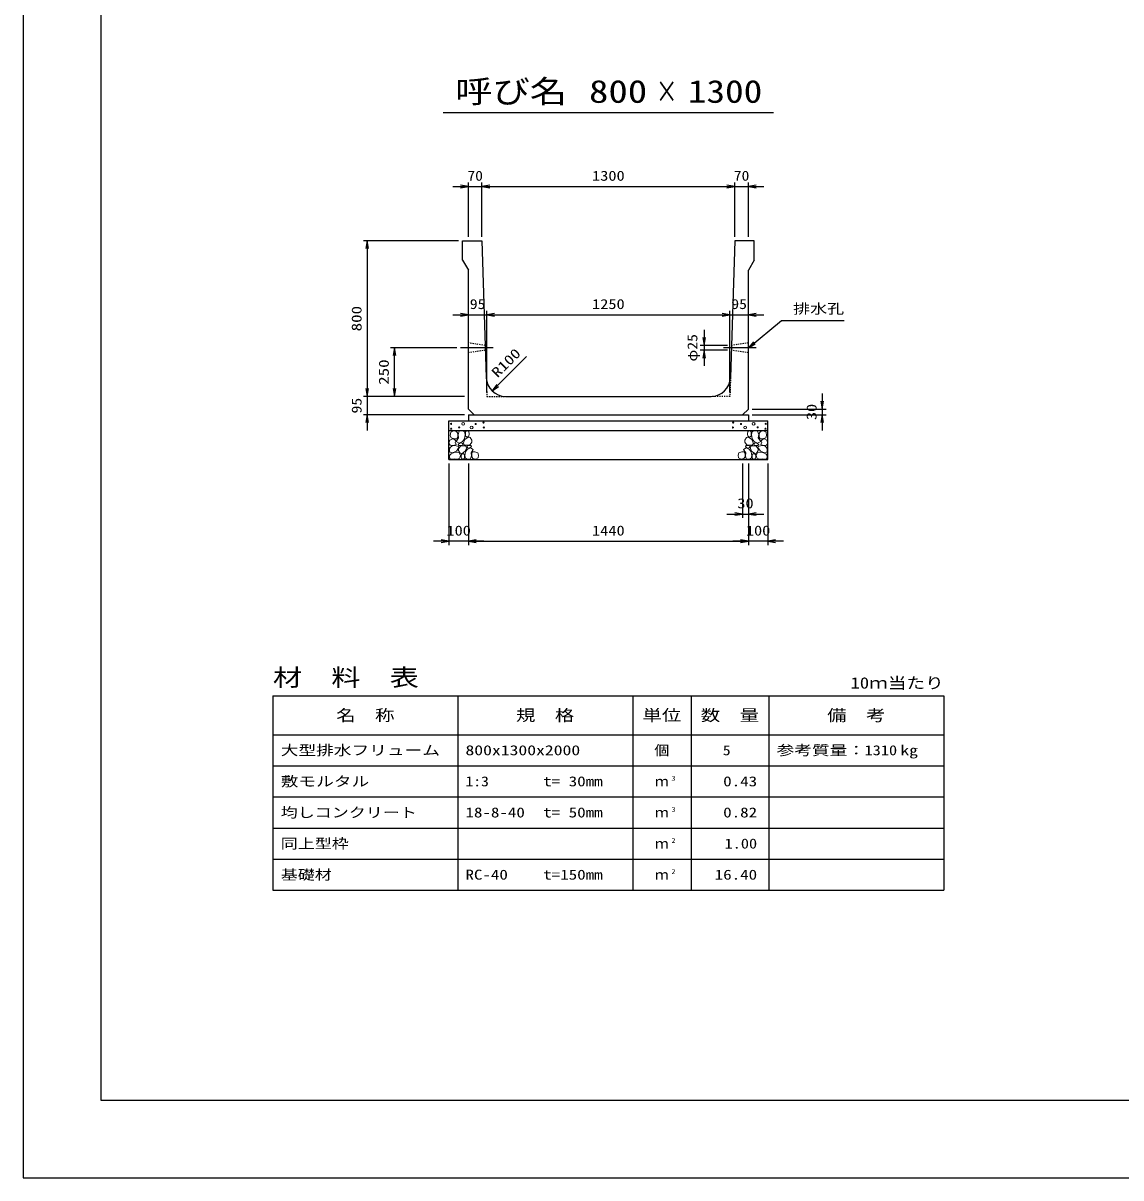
# Model space of a CAD drawing. Units: millimetres at full size. Extents: x 0 to 16820, y 0 to 11880.
# Drawn here: x 0 to 5646, y 0 to 5940 of the extents above; entities that cross this region are included whole.
import ezdxf
from ezdxf.enums import TextEntityAlignment as Align

# ---------------------------------------------------------------- set-up
doc = ezdxf.new("R2010")
doc.units = ezdxf.units.MM
doc.linetypes.add('CHAIN', pattern=[18.5, 12, -1.5, 3.5, -1.5])
doc.linetypes.add('DASHED_SPACED', pattern=[12, 6, -6])
for name, color, linetype, lineweight in [('0_2', 7, 'Continuous', 25), ('D-BMK', 2, 'CHAIN', 25), ('D-DCR-HCHn', 4, 'Continuous', 9), ('D-MTR-FRAM', 7, 'Continuous', 25), ('D-MTR-LINE', 7, 'Continuous', 25), ('D-STR-DIM', 7, 'Continuous', 25), ('D-STR-STRn', 1, 'Continuous', 25), ('D-TTL', 2, 'Continuous', 25), ('D-TTL-TXT', 7, 'Continuous', 25)]:
    doc.layers.add(name, color=color, linetype=linetype, lineweight=lineweight)
doc.layers.add('D-MTR', color=7, linetype='Continuous')
doc.layers.add('D-MTR-TXT', color=7, linetype='Continuous')
doc.styles.add('ＭＳ ゴシック', font='')
doc.styles.get('ＭＳ ゴシック').set_extended_font_data('MS Gothic')

# ---------------------------------------------------------------- blocks, each defined once
blk = doc.blocks.new('open_arrow')
at = {"color": 0, "linetype": 'Continuous', "lineweight": -2}
blk.add_lwpolyline([(7.5, 1.25), (0, 0), (7.5, -1.25)], dxfattribs=at)

msp = doc.modelspace()

# ---------------------------------------------------------------- linework, layer by layer
at = {"layer": '0_2'}
msp.add_lwpolyline([(3730, 4269.775), (3900, 4409.775), (3940, 4409.775), (4222.944, 4409.775)], dxfattribs=at)
at = {"layer": 'D-BMK'}
for p, q in [((2417.188, 4269.775), (2250, 4269.775)), ((3770, 4269.775), (3602.812, 4269.775))]:
    msp.add_line(p, q, dxfattribs=at)
at = {"layer": 'D-DCR-HCHn'}
for points in [[(2195.46, 3795.131), (2190.26, 3779.529), (2197.194, 3769.127), (2214.53, 3767.393), (2226.366, 3772.475), (2221.464, 3784.729), (2224.932, 3791.664), (2217.997, 3798.598), (2207.596, 3802.065)], [(2228.399, 3838.471), (2212.796, 3841.938), (2198.928, 3835.003), (2197.194, 3819.401), (2200.661, 3807.266), (2217.997, 3802.065), (2230.132, 3802.065), (2235.333, 3810.733), (2235.333, 3829.803)], [(2242.267, 3840.204), (2237.067, 3824.602), (2238.8, 3807.266), (2226.665, 3788.196), (2242.267, 3779.529), (2259.603, 3788.196), (2270.005, 3802.065), (2273.472, 3824.602), (2270.005, 3836.737), (2259.603, 3841.938)], [(2271.739, 3798.598), (2263.071, 3777.795), (2270.005, 3769.127), (2290.808, 3769.127), (2299.476, 3772.594), (2308.144, 3784.729), (2308.144, 3795.131), (2299.476, 3809), (2289.074, 3810.733)], [(2275.206, 3836.737), (2275.206, 3815.934), (2283.874, 3810.733), (2292.542, 3815.934), (2294.275, 3828.069), (2292.542, 3838.471), (2280.407, 3841.938)], [(3748.261, 3798.598), (3756.929, 3777.795), (3749.995, 3769.127), (3729.192, 3769.127), (3720.524, 3772.594), (3711.856, 3784.729), (3711.856, 3795.131), (3720.524, 3809), (3730.926, 3810.733)], [(3744.794, 3836.737), (3744.794, 3815.934), (3736.126, 3810.733), (3727.458, 3815.934), (3725.725, 3828.069), (3727.458, 3838.471), (3739.593, 3841.938)], [(3777.733, 3840.204), (3782.933, 3824.602), (3781.2, 3807.266), (3793.335, 3788.196), (3777.733, 3779.529), (3760.397, 3788.196), (3749.995, 3802.065), (3746.528, 3824.602), (3749.995, 3836.737), (3760.397, 3841.938)], [(3791.601, 3838.471), (3807.204, 3841.938), (3821.072, 3835.003), (3822.806, 3819.401), (3819.339, 3807.266), (3802.003, 3802.065), (3789.868, 3802.065), (3784.667, 3810.733), (3784.667, 3829.803)], [(3824.54, 3795.131), (3829.74, 3779.529), (3822.806, 3769.127), (3805.47, 3767.393), (3793.634, 3772.475), (3798.536, 3784.729), (3795.068, 3791.664), (3802.003, 3798.598), (3812.404, 3802.065)], [(2228.366, 3737.532), (2241.208, 3756.794), (2239.603, 3761.609), (2221.946, 3766.425), (2205.894, 3764.82), (2194.658, 3755.189), (2193.052, 3743.952), (2194.658, 3732.716), (2207.499, 3729.506)], [(2245.735, 3779.529), (2237.067, 3772.594), (2240.534, 3767.393), (2252.669, 3767.393), (2257.87, 3769.127), (2261.337, 3776.061), (2256.136, 3781.262)], [(2273.311, 3737.532), (2281.337, 3756.794), (2274.916, 3764.82), (2255.654, 3764.82), (2247.628, 3761.609), (2239.603, 3750.373), (2239.603, 3740.742), (2247.628, 3727.901), (2257.259, 3726.295)], [(2300.599, 3699.007), (2305.415, 3713.454), (2303.81, 3729.506), (2315.046, 3747.163), (2300.599, 3755.189), (2284.548, 3747.163), (2274.916, 3734.321), (2271.706, 3713.454), (2274.916, 3702.218), (2284.548, 3697.402)], [(2297.389, 3755.189), (2305.415, 3761.609), (2302.204, 3766.425), (2290.968, 3766.425), (2286.153, 3764.82), (2282.942, 3758.399), (2287.758, 3753.583)], [(3719.401, 3699.007), (3714.585, 3713.454), (3716.19, 3729.506), (3704.954, 3747.163), (3719.401, 3755.189), (3735.452, 3747.163), (3745.084, 3734.321), (3748.294, 3713.454), (3745.084, 3702.218), (3735.452, 3697.402)], [(3722.611, 3755.189), (3714.585, 3761.609), (3717.796, 3766.425), (3729.032, 3766.425), (3733.847, 3764.82), (3737.058, 3758.399), (3732.242, 3753.583)], [(3746.689, 3737.532), (3738.663, 3756.794), (3745.084, 3764.82), (3764.346, 3764.82), (3772.372, 3761.609), (3780.397, 3750.373), (3780.397, 3740.742), (3772.372, 3727.901), (3762.741, 3726.295)], [(3774.265, 3779.529), (3782.933, 3772.594), (3779.466, 3767.393), (3767.331, 3767.393), (3762.13, 3769.127), (3758.663, 3776.061), (3763.864, 3781.262)], [(3791.634, 3737.532), (3778.792, 3756.794), (3780.397, 3761.609), (3798.054, 3766.425), (3814.106, 3764.82), (3825.342, 3755.189), (3826.948, 3743.952), (3825.342, 3732.716), (3812.501, 3729.506)], [(2234.787, 3697.402), (2246.023, 3702.218), (2249.234, 3718.27), (2242.813, 3729.506), (2231.577, 3732.716), (2217.13, 3731.111), (2201.078, 3724.69), (2193.052, 3715.059), (2193.052, 3703.823), (2197.868, 3697.402), (2217.13, 3699.007)], [(2270.101, 3702.218), (2270.101, 3721.48), (2262.075, 3726.295), (2254.049, 3721.48), (2252.444, 3710.244), (2254.049, 3700.613), (2265.285, 3697.402)], [(2313.441, 3700.613), (2327.887, 3697.402), (2340.729, 3703.823), (2342.334, 3718.27), (2339.124, 3729.506), (2323.072, 3734.321), (2311.836, 3734.321), (2307.02, 3726.295), (2307.02, 3708.638)], [(3706.559, 3700.613), (3692.113, 3697.402), (3679.271, 3703.823), (3677.666, 3718.27), (3680.876, 3729.506), (3696.928, 3734.321), (3708.164, 3734.321), (3712.98, 3726.295), (3712.98, 3708.638)], [(3749.899, 3702.218), (3749.899, 3721.48), (3757.925, 3726.295), (3765.951, 3721.48), (3767.556, 3710.244), (3765.951, 3700.613), (3754.715, 3697.402)], [(3785.213, 3697.402), (3773.977, 3702.218), (3770.766, 3718.27), (3777.187, 3729.506), (3788.423, 3732.716), (3802.87, 3731.111), (3818.922, 3724.69), (3826.948, 3715.059), (3826.948, 3703.823), (3822.132, 3697.402), (3802.87, 3699.007)]]:
    msp.add_lwpolyline(points, close=True, dxfattribs=at)
for centre, radius in [((2200.727, 3878.73), 3), ((2242.292, 3860.527), 3), ((2263.336, 3878.73), 7.5), ((2306.664, 3859.736), 7.5), ((2327.708, 3877.939), 3), ((2368.131, 3884.781), 3), ((2369.273, 3859.736), 3), ((3650.727, 3859.736), 3), ((3651.869, 3884.781), 3), ((3692.292, 3877.939), 3), ((3713.336, 3859.736), 7.5), ((3756.664, 3878.73), 7.5), ((3777.708, 3860.527), 3), ((3819.273, 3878.73), 3), ((2201.869, 3853.685), 3), ((3818.131, 3853.685), 3)]:
    msp.add_circle(centre, radius, dxfattribs=at)
at = {"layer": 'D-MTR-FRAM'}
for p, q in [((1285, 2479.775), (4735, 2479.775)), ((1285, 2479.775), (1285, 1479.775)), ((4735, 2479.775), (4735, 1479.775)), ((1285, 1479.775), (4735, 1479.775))]:
    msp.add_line(p, q, dxfattribs=at)
at = {"layer": 'D-MTR-LINE'}
for p, q in [((2235, 2479.775), (2235, 1479.775)), ((3135, 2479.775), (3135, 1479.775)), ((3435, 2479.775), (3435, 1479.775)), ((3835, 2479.775), (3835, 1479.775)), ((1285, 2279.775), (4735, 2279.775)), ((1285, 2119.775), (4735, 2119.775)), ((1285, 1959.775), (4735, 1959.775)), ((1285, 1799.775), (4735, 1799.775)), ((1285, 1639.775), (4735, 1639.775))]:
    msp.add_line(p, q, dxfattribs=at)
at = {"layer": 'D-STR-DIM'}
for p, q in [((2290, 4839.775), (2290, 5119.775)), ((2360, 4839.775), (2360, 5119.775)), ((2360, 4839.775), (2360, 5119.775)), ((3660, 4839.775), (3660, 5119.775)), ((3660, 4839.775), (3660, 5119.775)), ((3730, 4839.775), (3730, 5119.775)), ((2210, 5099.775), (2440, 5099.775)), ((2360, 5099.775), (3660, 5099.775)), ((3580, 5099.775), (3810, 5099.775)), ((2240, 4819.775), (1750, 4819.775)), ((1770, 4819.775), (1770, 4019.775)), ((2385, 4039.775), (2385, 4459.775)), ((2385, 4039.775), (2385, 4459.775)), ((3635, 4039.775), (3635, 4459.775)), ((3635, 4039.775), (3635, 4459.775)), ((2210, 4439.775), (2465, 4439.775)), ((2385, 4439.775), (3635, 4439.775)), ((3555, 4439.775), (3810, 4439.775)), ((3502.812, 4362.275), (3502.812, 4177.275)), ((3623.203, 4282.275), (3482.812, 4282.275)), ((2230, 4269.775), (1890, 4269.775)), ((1910, 4019.775), (1910, 4269.775)), ((2412.326, 4047.969), (2589.103, 4224.745)), ((3622.422, 4257.275), (3482.812, 4257.275)), ((1770, 4099.775), (1770, 3844.775)), ((2270, 4019.775), (1750, 4019.775)), ((2270, 4019.775), (1750, 4019.775)), ((2270, 4019.775), (1890, 4019.775)), ((4110, 4034.775), (4110, 3844.775)), ((2270, 3924.775), (1750, 3924.775)), ((3750, 3954.775), (4130, 3954.775)), ((3750, 3924.775), (4130, 3924.775)), ((2190, 3674.775), (2190, 3254.775)), ((2290, 3674.775), (2290, 3254.775)), ((2290, 3674.775), (2290, 3254.775)), ((3700, 3674.775), (3700, 3394.775)), ((3730, 3674.775), (3730, 3254.775)), ((3730, 3674.775), (3730, 3254.775)), ((3730, 3674.775), (3730, 3394.775)), ((3830, 3674.775), (3830, 3254.775)), ((3620, 3414.775), (3810, 3414.775)), ((2370, 3274.775), (2110, 3274.775)), ((2290, 3274.775), (3730, 3274.775)), ((3910, 3274.775), (3650, 3274.775))]:
    msp.add_line(p, q, dxfattribs=at)
at = {"layer": 'D-STR-STRn'}
for p, q in [((2260, 4819.775), (2360, 4819.775)), ((2260, 4719.775), (2260, 4819.775)), ((2360, 4819.775), (2381.973, 4116.652)), ((3660, 4819.775), (3638.027, 4116.652)), ((3760, 4819.775), (3660, 4819.775)), ((3760, 4719.775), (3760, 4819.775)), ((2260, 4719.775), (2290, 4669.775)), ((3760, 4719.775), (3730, 4669.775)), ((2290, 3954.775), (2290, 4669.775)), ((3730, 3954.775), (3730, 4669.775)), ((2481.924, 4019.775), (3538.076, 4019.775)), ((2290, 3954.775), (2320, 3924.775)), ((2290, 3924.775), (3730, 3924.775)), ((2290, 3924.775), (2290, 3894.775)), ((3730, 3954.775), (3700, 3924.775)), ((3730, 3924.775), (3730, 3894.775)), ((2190, 3694.775), (2190, 3894.775)), ((2190, 3894.775), (3830, 3894.775)), ((3830, 3694.775), (3830, 3894.775)), ((2190, 3844.775), (3830, 3844.775)), ((2190, 3694.775), (3830, 3694.775))]:
    msp.add_line(p, q, dxfattribs=at)
at = {"layer": 'D-STR-STRn', "color": 2, "linetype": 'DASHED_SPACED'}
for p, q in [((2376.797, 4282.275), (2290, 4294.775)), ((3730, 4294.775), (3643.203, 4282.275)), ((2377.578, 4257.275), (2290, 4244.775)), ((3730, 4244.775), (3642.422, 4257.275)), ((2381.973, 4116.652), (2385, 4019.775)), ((3638.027, 4116.652), (3635, 4019.775)), ((2385, 4019.775), (2481.924, 4019.775)), ((3635, 4019.775), (3538.076, 4019.775))]:
    msp.add_line(p, q, dxfattribs=at)
at = {"layer": 'D-STR-STRn'}
for centre, start, end in [((2481.924, 4119.775), 181.78991, 270), ((3538.076, 4119.775), 270, 358.21009)]:
    msp.add_arc(centre, 100, start, end, dxfattribs=at)
at = {"layer": 'D-TTL'}
for points in [[(0, 0), (16820, 0), (16820, 11880), (0, 11880)], [(400, 400), (16420, 400), (16420, 11480), (400, 11480)]]:
    msp.add_lwpolyline(points, close=True, dxfattribs=at)
at = {"layer": 'D-TTL-TXT'}
msp.add_line((2160, 5479.775), (3860, 5479.775), dxfattribs=at)

# ---------------------------------------------------------------- block references
at = {"layer": '0_2', "xscale": 5.33, "yscale": 5.33, "rotation": 39.5}
msp.add_blockref('open_arrow', (3730, 4269.775), dxfattribs=at)
at = {"layer": 'D-STR-DIM', "xscale": 5.33, "yscale": 5.33}
for p, rotation in [((2290, 5099.775), 180), ((3660, 5099.775), 180), ((3660, 5099.775), 180), ((1770, 4819.775), 270), ((2290, 4439.775), 180), ((3635, 4439.775), 180), ((3635, 4439.775), 180), ((3502.812, 4282.275), 90), ((1910, 4269.775), 270), ((3502.812, 4257.275), 270), ((1770, 4019.775), 90), ((1770, 4019.775), 90), ((1910, 4019.775), 90), ((2412.326, 4047.969), 45), ((4110, 3954.775), 90), ((1770, 3924.775), 270), ((4110, 3924.775), 270), ((3700, 3414.775), 180), ((2190, 3274.775), 180), ((3730, 3274.775), 180), ((3730, 3274.775), 180)]:
    msp.add_blockref('open_arrow', p, dxfattribs=dict(at, rotation=rotation))
for p in [(2360, 5099.775), (2360, 5099.775), (3730, 5099.775), (2385, 4439.775), (2385, 4439.775), (3730, 4439.775), (3730, 3414.775), (2290, 3274.775), (2290, 3274.775), (3830, 3274.775)]:
    msp.add_blockref('open_arrow', p, dxfattribs=at)

# ---------------------------------------------------------------- texts
at = {"layer": '0_2', "style": 'ＭＳ ゴシック', "width": 1.25}
msp.add_text('排水孔', height=51.32, dxfattribs=at).set_placement((3960, 4429.775), align=Align.BOTTOM_LEFT)
at = {"layer": 'D-MTR', "style": 'ＭＳ ゴシック', "width": 1.25}
msp.add_text('材\u3000料\u3000表', height=87.98, dxfattribs=at).set_placement((1285, 2503.775), align=Align.BOTTOM_LEFT)
at = {"layer": 'D-MTR', "style": 'ＭＳ ゴシック', "width": 1.2}
msp.add_text('10ｍ当たり', height=58.65, dxfattribs=at).set_placement((4735, 2499.108), align=Align.BOTTOM_RIGHT)
at = {"layer": 'D-MTR-TXT', "style": 'ＭＳ ゴシック'}
for s, height, width, p in [('名\u3000称', 58.65, 1.25, (1760, 2379.775)), ('規\u3000格', 58.65, 1.25, (2685, 2379.775)), ('単位', 58.65, 1.25, (3285, 2379.775)), ('数\u3000量', 58.65, 1.25, (3635, 2379.775)), ('備\u3000考', 58.65, 1.25, (4285, 2379.775)), ('個', 51.32, 1.1, (3285, 2199.775))]:
    msp.add_text(s, height=height, dxfattribs=dict(at, width=width)).set_placement(p, align=Align.MIDDLE_CENTER)
for s, width, p in [('大型排水フリューム', 1.3, (1325, 2199.775)), ('800x1300x2000', 1.3, (2275, 2199.775)), ('参考質量：    kg', 1.3, (3875, 2199.775)), ('敷モルタル', 1.3, (1325, 2039.775)), ('1:3', 1.15, (2275, 2039.775)), ('t= 30mm', 1.25, (2675, 2039.775)), ('均しコンクリート', 1.25, (1325, 1879.775)), ('18-8-40', 1.25, (2275, 1879.775)), ('t= 50mm', 1.25, (2675, 1879.775)), ('同上型枠', 1.25, (1325, 1719.775)), ('基礎材', 1.25, (1325, 1559.775)), ('RC-40', 1.25, (2275, 1559.775)), ('t=150mm', 1.25, (2675, 1559.775))]:
    msp.add_text(s, height=51.32, dxfattribs=dict(at, width=width)).set_placement(p, align=Align.MIDDLE_LEFT)
for s, width, p in [('5', 1.15, (3638.553, 2199.775)), ('1310', 1.2, (4495, 2199.775)), ('0.43', 1.25, (3775, 2039.775)), ('0.82', 1.25, (3775, 1879.775)), ('1.00', 1.2, (3775, 1719.775)), ('16.40', 1.25, (3775, 1559.775))]:
    msp.add_text(s, height=51.32, dxfattribs=dict(at, width=width)).set_placement(p, align=Align.MIDDLE_RIGHT)
for p in [(3285, 2039.775), (3285, 1879.775), (3285, 1719.775), (3285, 1559.775)]:
    msp.add_text('ｍ', height=51.32, dxfattribs=at).set_placement(p, align=Align.MIDDLE_CENTER)
at = {"layer": 'D-MTR-TXT', "style": 'ＭＳ ゴシック', "width": 1.15}
for s, p in [('3', (3335, 2035.108)), ('3', (3335, 1875.108)), ('2', (3335, 1715.108)), ('2', (3335, 1555.108))]:
    msp.add_text(s, height=25.66, dxfattribs=at).set_placement(p, align=Align.BOTTOM_LEFT)
at = {"layer": 'D-STR-DIM', "style": 'ＭＳ ゴシック'}
for s, width, p in [('70', 1.15, (2325, 5154.775)), ('1300', 1.2, (3010, 5154.775)), ('70', 1.15, (3695, 5154.775)), ('95', 1.15, (2337.5, 4494.775)), ('1250', 1.2, (3010, 4494.775)), ('95', 1.15, (3682.5, 4494.775)), ('30', 1.2, (3715, 3469.775)), ('100', 1.2, (2240, 3329.775)), ('1440', 1.2, (3010, 3329.775)), ('100', 1.2, (3780, 3329.775))]:
    msp.add_text(s, height=51.32, dxfattribs=dict(at, width=width)).set_placement(p, align=Align.MIDDLE_CENTER)
for s, width, p in [('800', 1.25, (1715, 4419.775)), ('φ25', 1.15, (3442.127, 4269.775)), ('250', 1.25, (1855, 4144.775)), ('95', 1.15, (1715, 3972.275)), ('30', 1.2, (4055, 3939.775))]:
    msp.add_text(s, height=51.32, rotation=90, dxfattribs=dict(at, width=width)).set_placement(p, align=Align.MIDDLE_CENTER)
at = {"layer": 'D-STR-DIM', "style": 'ＭＳ ゴシック', "width": 1.25}
msp.add_text('R100', height=51.32, rotation=45, dxfattribs=at).set_placement((2451.266, 4101.994), align=Align.BOTTOM_LEFT)
at = {"layer": 'D-TTL-TXT', "style": 'ＭＳ ゴシック'}
for s, width, p in [('呼び名', 1.2, (2510, 5494.775)), ('800', 1.25, (3060, 5494.775)), ('1300', 1.2, (3610, 5494.775)), ('×', 0.7, (3310, 5494.775))]:
    msp.add_text(s, height=117.3, dxfattribs=dict(at, width=width)).set_placement(p, align=Align.BOTTOM_CENTER)

doc.saveas('drawing.dxf')
